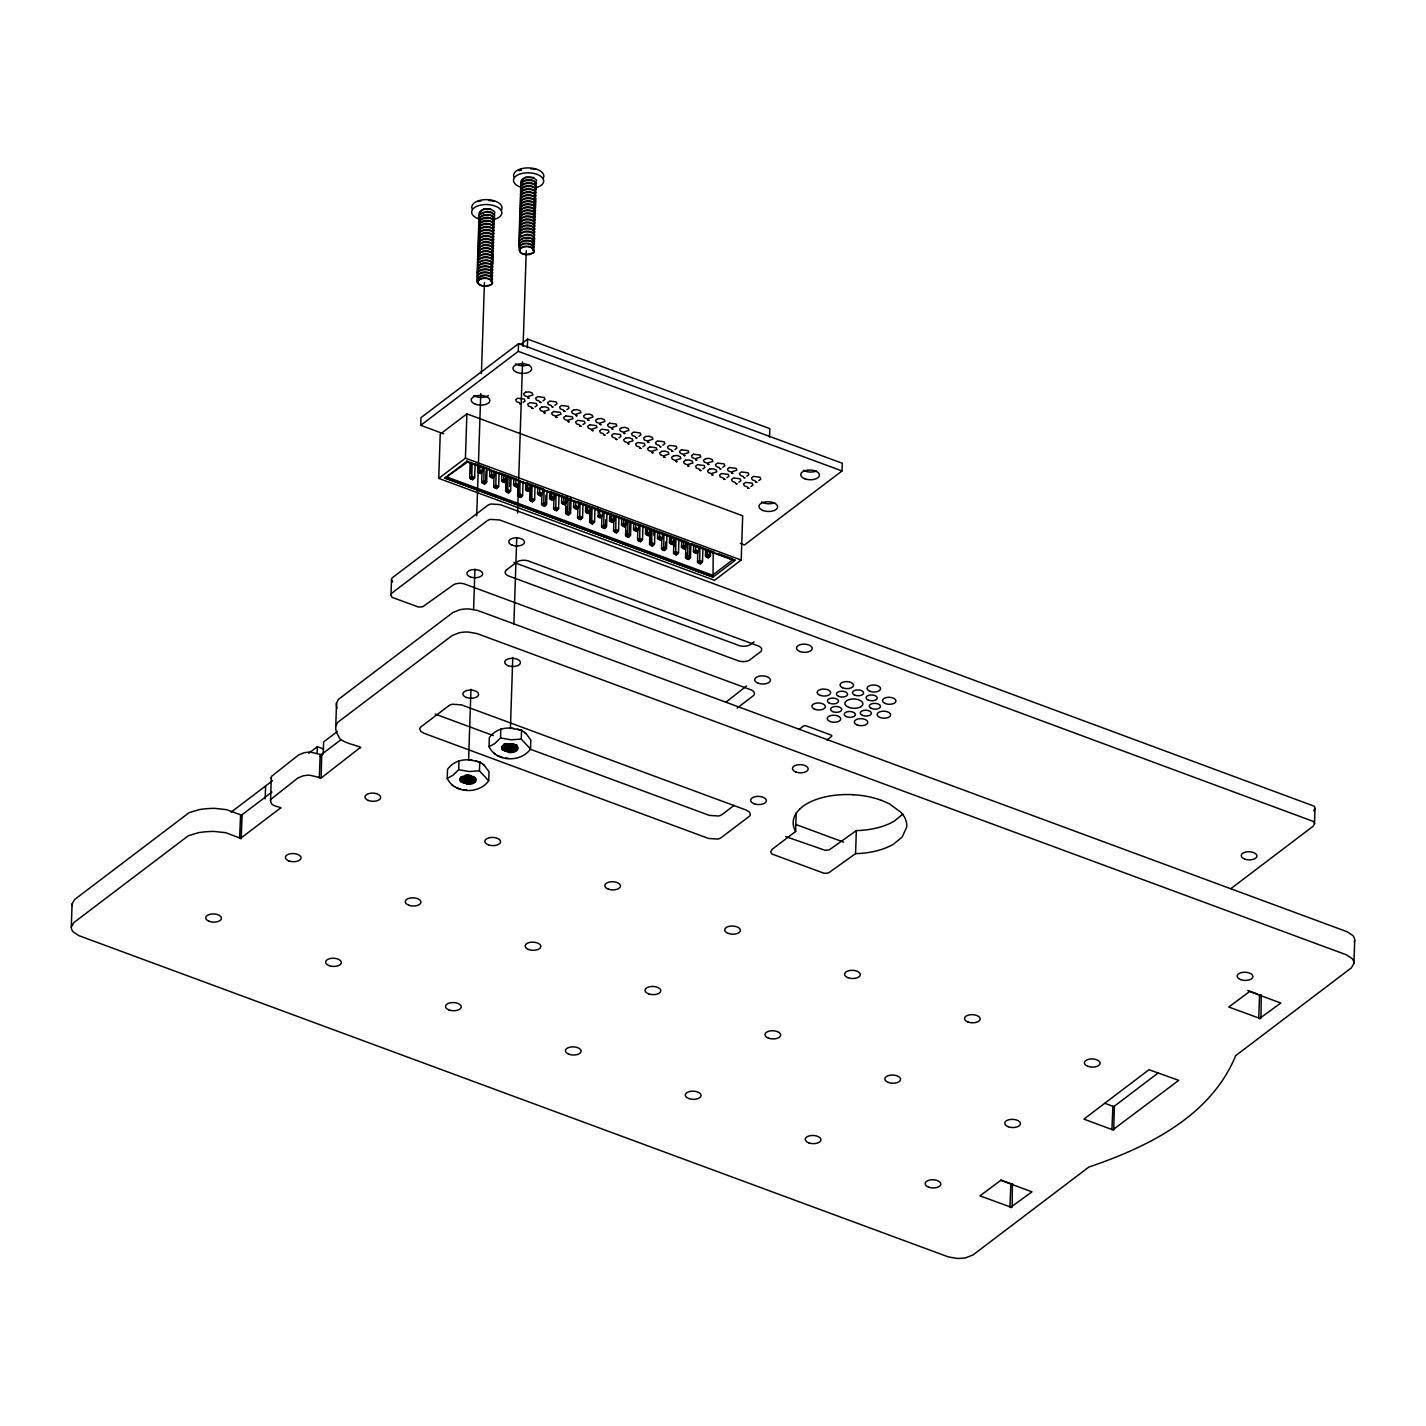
<?xml version="1.0" encoding="UTF-8"?>
<svg xmlns="http://www.w3.org/2000/svg" width="1426" height="1426" viewBox="0 0 1426 1426"><rect width="100%" height="100%" fill="white"/><g stroke="black" fill="none" stroke-linecap="round" stroke-linejoin="round"><path stroke-width="1.5" d="M271.903 792.072L242.099 814.709L241.208 838.755L239.621 838.185L240.584 814.834L226.502 809.647L214.577 808.346A57.04 29.643 1.9 0 0 199.337 809.576L189.105 812.66L74.633 899.503L72.066 903.959L71.3 927.025A21.194 11.016 1.9 0 0 73.172 931.873L78.911 935.652L948.201 1256.859L956.899 1258.392A21.194 11.016 1.9 0 0 966.133 1257.661L973.138 1254.844L1088.858 1167.056C1147.538 1147.128 1210.71 1116.487 1235.665 1055.668L1351.367 967.862L1353.934 963.406L1354.7 940.358A21.194 11.016 1.9 0 0 1352.828 935.509L1347.089 931.731L477.799 610.524L469.101 608.973A21.194 11.016 1.9 0 0 459.867 609.722L452.862 612.538L338.39 699.382L336.483 703.071L335.716 728.597A57.04 29.643 1.9 0 0 338.782 736.6C339.744 743.516 366.482 746.85 359.566 748.08L320.672 778.382L319.264 777.865L320.208 754.425L310.85 752.215A15.882 8.253 1.9 0 0 303.934 752.785L298.676 754.889L271.617 776.297A12.139 6.31 1.9 0 0 271.457 778.739M336.483 703.071L336.483 705.531A57.04 29.643 1.9 0 0 337.035 708.223M265.183 798.863L265.61 785.958M270.548 800.592L271.296 777.526M317.142 752.768L317.338 746.707L323.613 749.024M321.117 777.42L321.723 754.301L341.028 739.666M737.153 708.098L753.748 695.371A8.966 4.652 1.9 0 0 751.716 690.113L463.878 583.751A8.966 4.652 1.9 0 0 453.86 584.553L422.934 606.62A10.499 5.454 1.9 0 1 418.335 606.995L392.007 597.334L390.991 594.945L391.508 579.562A8.716 4.528 1.9 0 1 392.952 577.263L487.514 505.517A8.716 4.528 1.9 0 1 491.097 504.002L500.276 504.626L1314.077 806.153A10.588 5.508 1.9 0 1 1315.004 808.578L1314.487 823.943L1313.203 826.171L1230.905 888.612M443.7 433.825L420.741 425.34L420.991 417.64L518.529 343.648L842.267 463.254L842.017 470.954L744.479 544.964L740.254 543.395M438.745 478.387L440.224 434.128L466.89 413.879L742.679 515.784L741.199 560.044L714.533 580.293L438.745 478.387L465.429 458.156L466.89 413.879M469.421 759.987L479.742 761.823L484.412 765.53L488.993 771.716L488.69 780.753C479.243 794.353 454.502 793.908 447.229 778.4L447.514 769.363C453.165 761.288 463.129 758.489 472.523 760.308M466.926 460.741L467.532 462.042L732.518 559.955L735.032 559.794M447.229 778.4L452.933 775.281L458.709 769.683L459.012 760.646M470.188 462.487L469.671 477.888L472.434 479.706L474.662 477.496L475.108 464.288M470.812 473.414L471.186 462.416M472.095 463.183L471.828 478.138L470.633 479.047L471.863 476.908L473.628 478.797L471.863 476.908M482.772 467.051L482.63 471.453L480.402 473.664L477.639 471.846L477.853 465.25M468.584 760.414L470.954 689.275M473.61 609.241L474.929 569.224M476.712 515.856L480.758 393.594M481.418 373.576L484.448 282.437M478.637 471.774L478.601 473.004L479.831 470.865L481.596 472.755L479.796 472.095L479.778 465.945M480.437 472.434L480.633 472.969M482.095 469.118L481.667 482.327L484.412 484.145L486.658 481.917L487.086 468.726M482.665 482.238L482.63 483.467L483.86 481.346L485.66 482.006M484.091 467.603L483.824 482.576L485.624 483.236L486.016 471.008M484.466 482.915L484.412 484.145L486.658 481.917L483.664 480.812L481.667 482.327L484.662 483.432M488.69 780.753L479.457 770.86L479.742 761.823M489.849 469.689L489.635 476.284L492.38 478.102L494.608 475.874L494.769 471.471M491.756 470.366L491.774 476.534L490.58 477.425L491.827 475.304L493.574 477.193L491.827 475.304M494.162 471.346L493.663 486.747L496.408 488.565L498.637 486.355L499.082 473.147M496.088 472.042L495.802 486.997L494.608 487.906L494.662 486.676L497.603 487.656L495.856 485.767L495.802 486.997M511.239 728.258L521.56 730.094L526.23 733.802L530.811 740.005L530.508 749.024C521.06 762.625 496.319 762.179 489.047 746.671L489.332 737.634C494.982 729.559 504.947 726.761 514.34 728.579M501.845 474.109L501.613 480.705L504.376 482.523L506.604 480.312L506.747 475.91M502.612 480.633L502.576 481.863L503.806 479.724L505.606 480.384M503.752 474.805L503.77 480.954L505.57 481.614L505.749 475.999M504.412 481.293L504.376 482.523L506.604 480.312L503.61 479.207L501.613 480.705L504.608 481.828M506.159 475.785L505.642 491.186L508.405 493.004L510.633 490.776L511.078 477.585M506.943 482.309L506.604 492.326L507.834 490.205L509.599 492.095L506.64 491.097M508.066 476.48L507.799 491.435M489.047 746.671L494.751 743.57L500.526 737.955L500.829 728.918M509.777 486.462L510.08 477.657M518.743 480.348L518.601 484.733L516.372 486.961L513.61 485.143L513.823 478.548M420.741 425.34L518.28 351.331L518.529 343.648M514.608 485.072L514.572 486.302L515.802 484.163L517.567 486.052L515.766 485.393L515.749 479.225M517.995 484.608L517.638 495.624L520.383 497.424L522.629 495.214L523.057 482.006M510.401 728.686L512.772 657.546M513.877 624.196L516.747 537.495M517.567 513.039L522.576 361.865M523.092 346.304L526.265 250.709M520.062 480.901L519.795 495.856L518.601 496.765L518.636 495.535L521.595 496.515L519.83 494.626L519.795 495.856M527.335 347.801L527.62 339.121L769.826 428.62L769.541 437.283M525.82 482.968L525.606 489.581L528.351 491.382L530.579 489.171L530.739 484.769M526.818 482.897L526.55 490.722L527.798 488.583L529.545 490.473L527.745 489.813L527.727 483.664M528.386 490.152L528.351 491.382L530.579 489.171L527.584 488.066L525.606 489.581L528.6 490.687M530.508 749.024L521.256 739.131L521.56 730.094M535.053 486.444L534.607 499.635L532.379 501.863L529.634 500.045L530.133 484.644M530.632 499.973L530.579 501.203L531.827 499.064L533.574 500.954L531.773 500.294L532.058 485.339M530.704 497.763L530.989 488.958M537.816 487.407L537.584 494.002L540.347 495.82L542.575 493.61L542.718 489.207M539.723 488.102L539.741 494.252L538.547 495.161L538.582 493.931L541.541 494.911L539.777 493.022L539.741 494.252M547.049 490.865L546.604 504.073L544.375 506.283L541.613 504.483L541.987 493.467M542.611 504.394L542.575 505.624L543.805 503.485L545.605 504.162L544.375 506.283L546.604 504.073L543.609 502.968L541.613 504.483M544.037 489.76L543.769 504.715L545.57 505.392L545.908 495.357M549.794 491.827L549.58 498.44L552.343 500.241L554.571 498.03L554.714 493.628M550.65 496.159L550.793 491.756M551.719 492.523L551.737 498.672L550.543 499.581L550.579 498.351L553.538 499.35L551.773 497.442L551.737 498.672M559.028 495.303L558.6 508.512L556.354 510.722L553.609 508.904L554.126 493.503M555.801 507.923L554.571 510.062L555.801 507.923L557.566 509.813L555.766 509.153L556.033 494.198M561.791 496.266L561.577 502.861L564.322 504.679L566.55 502.469L566.782 495.856M563.698 496.961L563.716 503.111L562.521 504.02L562.575 502.79L565.516 503.77L565.712 498.137M563.716 503.111L563.769 501.881L565.552 502.54L564.322 504.679L566.55 502.469L563.555 501.346L561.577 502.861L564.571 503.966M566.104 497.941L565.605 513.342L568.35 515.143L570.578 512.932L571.095 497.531M566.817 506.658L566.55 514.483L567.798 512.344L569.544 514.251L567.744 513.574L568.029 498.619M569.669 510.811L570.026 499.813M578.689 502.487L578.546 506.89L576.318 509.118L573.555 507.3L573.787 500.686M574.553 507.21L574.518 508.44L575.747 506.301L577.512 508.209L575.712 507.531L575.694 501.382M583.02 504.162L582.574 517.371L580.346 519.581L577.583 517.763L577.958 506.765M578.582 517.691L578.546 518.921L579.776 516.782L581.541 518.672L579.74 518.012L580.025 503.057M580.382 518.351L580.346 519.581L582.574 517.371L579.58 516.265L577.583 517.763M590.685 506.925L590.542 511.328L588.314 513.538L585.551 511.72L585.765 505.125M586.763 505.036L586.514 512.879L587.744 510.74L589.508 512.629L587.708 511.97L587.69 505.82M590.097 506.8L589.58 522.201L592.343 524.019L594.571 521.791L594.999 508.583M590.934 511.114L590.542 523.342L591.772 521.203L593.537 523.11L591.737 522.433L592.004 507.478M602.681 511.346L602.521 515.749L600.293 517.977L598.492 517.299L597.833 507.353M598.546 516.069L598.492 517.299L599.74 515.16L601.487 517.068L599.686 516.39L599.669 510.241M600.328 516.747L600.542 517.264M601.932 515.624L601.576 526.622L604.321 528.44L606.549 526.23L606.995 513.021M602.574 526.55L602.521 527.78L603.768 525.641L605.551 526.301M604 511.916L603.715 526.871L605.515 527.531L605.783 519.706M604.357 527.21L604.321 528.44L606.549 526.23L603.555 525.125L601.576 526.622L604.571 527.727M609.758 513.984L609.526 520.579L612.289 522.397L614.517 520.187L614.659 515.784M610.524 520.508L610.488 521.738L611.718 519.599L613.483 521.488L611.683 520.829L611.665 514.679M610.595 518.298L610.756 513.913M614.071 515.659L613.554 531.06L616.317 532.878L618.545 530.65L618.991 517.46M615.996 516.337L615.711 531.31L614.517 532.201L614.553 530.971L617.511 531.969L615.747 530.08L615.711 531.31M621.736 518.422L621.522 525.018L624.285 526.836L626.513 524.608L626.656 520.205M622.52 524.928L622.485 526.158L623.715 524.037L625.515 524.697M623.661 519.1L623.679 525.267L625.479 525.927L625.658 520.294M624.321 525.606L624.285 526.836L626.513 524.608L623.519 523.502L621.522 525.018L624.517 526.123M626.067 520.08L625.551 535.481L628.313 537.299L630.542 535.089L630.969 521.88M626.691 531.007L626.513 536.639L627.743 534.5L629.508 536.39L626.549 535.41M627.975 520.775L627.707 535.73M629.615 532.967L629.971 521.969M638.652 524.643L638.491 529.046L636.263 531.256L633.518 529.438L633.732 522.843M634.517 529.367L634.463 530.597L635.711 528.458L637.458 530.347L635.657 529.688L635.639 523.538M642.966 526.319L642.52 539.509L640.292 541.737L637.547 539.919L637.903 528.921M639.971 525.214L639.686 540.169L638.491 541.06L638.545 539.83L641.486 540.828L639.739 538.939L639.686 540.169M645.728 527.281L645.497 533.877L648.26 535.695L650.488 533.467L650.63 529.082M646.727 527.192L646.459 535.035L647.689 532.896L649.454 534.786L646.495 533.805M647.636 527.959L647.654 534.126M648.295 534.465L648.26 535.695L650.488 533.467L647.493 532.361L645.497 533.877L648.491 534.982M654.962 530.739L654.516 543.948L652.288 546.158L649.525 544.358L650.042 528.939M650.898 533.271L650.488 545.498L651.718 543.359L653.482 545.249L651.682 544.589L651.967 529.634M653.821 535.231L653.964 530.828M657.707 531.702L657.493 538.315L660.256 540.115L662.484 537.905L662.627 533.502M659.632 532.397L659.65 538.547L658.455 539.456L658.491 538.226L661.45 539.206L659.685 537.317L659.65 538.547M666.94 535.178L666.512 548.368L664.284 550.596L661.521 548.778L661.878 537.78M662.52 548.707L662.484 549.937L663.714 547.798L665.514 548.457M663.946 534.073L663.678 549.028L665.479 549.687L665.728 541.862M664.32 549.366L664.516 549.883M674.623 537.941L674.462 542.343L672.234 544.554L669.489 542.736L669.703 536.14M670.701 536.051L670.434 543.894L671.682 541.755L673.428 543.645L671.628 542.985L671.61 536.818M674.017 537.798L673.518 553.217L676.263 555.017L678.491 552.807L678.936 539.598M674.73 546.532L674.872 542.13M675.942 538.493L675.657 553.448L674.462 554.357L675.71 552.219L677.457 554.126L675.71 552.219M681.699 540.561L681.468 547.174L684.23 548.974L686.459 546.764L686.601 542.361M683.607 541.256L683.624 547.406L682.43 548.315L682.466 547.085L685.425 548.083L685.603 542.45M683.624 547.406L683.66 546.176L685.46 546.853L684.23 548.974L686.459 546.764L683.464 545.659L681.468 547.174L684.462 548.279M686.013 542.236L685.496 557.637L688.259 559.455L690.487 557.245L690.933 544.037M686.637 553.163L686.459 558.796L687.688 556.657L689.489 557.316M687.938 542.932L687.653 557.887L689.453 558.546L689.934 544.108M688.295 558.226L688.259 559.455L690.487 557.245L687.492 556.122L685.496 557.637L688.491 558.742M698.597 546.8L698.455 551.202L696.227 553.413L693.464 551.595L693.678 544.999M694.462 551.523L694.426 552.753L695.656 550.614L697.421 552.504L695.621 551.844L695.603 545.695M702.911 548.457L702.483 561.666L700.255 563.876L697.492 562.076L697.849 551.06M698.49 561.987L698.455 563.217L699.685 561.078L701.449 562.985L699.649 562.307L699.916 547.352M705.674 549.42L705.46 556.033L708.205 557.851L710.433 555.623L710.594 551.22M706.601 551.541L706.405 557.174L707.653 555.035L709.453 555.712M707.581 550.115L707.599 556.265L709.399 556.942L709.595 551.309M708.241 556.621L708.205 557.851L705.46 556.033L707.439 554.518L710.433 555.623M713.214 552.183L713.036 577.084L735.014 560.418L466.908 461.347L444.93 478.031L713.036 577.084L444.93 478.031L467.532 462.042M881.375 800.271L889.378 803.801L900.982 812.357A57.129 29.679 1.9 0 1 906.669 827.187L902.141 837.062L893.781 843.978A56.826 29.518 1.9 0 1 855.564 853.657L828.613 872.872A10.588 5.508 1.9 0 1 823.996 873.247L771.805 853.96A10.588 5.508 1.9 0 1 770.878 851.536L772.161 849.308L795.583 831.536L796.207 812.677M855.564 853.675L856.331 830.609A56.826 29.518 1.9 0 0 894.565 820.948L902.908 813.996M1012.407 1183.562L1012.121 1207.127L1010.963 1207.644L1009.929 1207.02L1010.874 1183.669L1000.838 1179.962M1158.5 1072.708L1114.419 1106.148L1113.688 1130.141L1111.941 1129.606L1112.886 1106.273L1104.829 1103.296M1261.226 994.76L1260.958 1018.235L1259.8 1018.859L1258.748 1018.217L1259.55 995.063L1261.261 995.705M71.3 927.025L73.867 922.569L188.339 835.725L198.571 832.641A57.04 29.643 1.9 0 1 213.829 831.411L225.736 832.695L239.711 837.989M1315.004 808.578L1313.72 810.806M1354.361 941.962L1354.7 940.358M335.716 726.119L337.623 722.447L452.095 635.604L459.101 632.788A21.194 11.016 1.9 0 1 468.334 632.039L477.033 633.59L1346.322 954.778L1352.062 958.557A21.194 11.016 1.9 0 1 1353.934 963.406M479.974 212.224L483.753 208.856L490.562 208.749M478.869 245.575C480.865 240.762 489.1 240.37 492.362 244.024L492.487 244.826M478.78 248.605C480.758 243.793 488.993 243.4 492.273 247.054M478.673 251.636C480.669 246.823 488.904 246.431 492.166 250.085L491.952 251.653M478.566 254.666C480.562 249.853 488.797 249.461 492.059 253.115L491.863 254.684M478.476 257.696C480.455 252.883 488.69 252.509 491.97 256.145L491.756 257.714M478.37 260.726C480.366 255.914 488.601 255.539 491.863 259.193L491.988 259.978M477.96 272.847C479.956 268.052 488.191 267.66 491.471 271.314L491.257 272.883M521.791 180.496L525.57 177.127L533.716 177.519M521.702 183.526C523.681 178.713 531.916 178.321 535.196 181.975L534.982 183.544M521.595 186.556C523.592 181.744 531.827 181.352 535.089 185.006L535.213 185.808M521.292 195.647C523.289 190.834 531.524 190.46 534.786 194.114L533.805 196.36M521.185 198.677C523.182 193.865 531.417 193.49 534.697 197.144L534.483 198.713M520.49 219.907C522.486 215.094 530.722 214.702 533.984 218.356L534.108 219.158M520.383 222.937C522.379 218.125 530.615 217.732 533.877 221.387M520.294 225.968C522.273 221.155 530.508 220.78 533.787 224.435M520.187 228.998C522.183 224.185 530.419 223.811 533.68 227.465L533.467 229.033M520.08 232.028C522.076 227.215 530.312 226.841 533.574 230.495L533.377 232.064M519.991 235.058C521.987 230.263 530.205 229.871 533.484 233.525L533.609 234.327M472.666 478.993L469.671 477.888L471.667 476.391L474.662 477.496L472.434 479.706L473.664 477.567M492.63 477.389L489.635 476.284L491.613 474.769L494.608 475.874L492.38 478.102L493.61 475.963M496.658 487.87L493.663 486.747L495.642 485.25L498.637 486.355L496.408 488.565L497.638 486.426M508.636 492.291L505.642 491.186L507.638 489.671L510.633 490.776L508.405 493.004L509.635 490.865M520.633 496.729L517.638 495.624L519.634 494.109L522.629 495.214L520.383 497.424L521.631 495.285M540.579 495.107L537.584 494.002L539.581 492.487L542.575 493.61L540.347 495.82L541.577 493.681M552.575 499.546L549.58 498.44L551.577 496.925L554.571 498.03L552.343 500.241L553.573 498.12M568.6 514.447L565.605 513.342L567.584 511.827L570.578 512.932L568.35 515.143L569.58 513.021M592.574 523.306L589.58 522.201L591.576 520.686L594.571 521.791L592.343 524.019L593.572 521.88M612.52 521.702L609.526 520.579L611.522 519.082L614.517 520.187L612.289 522.397L613.519 520.258M616.549 532.165L613.554 531.06L615.551 529.545L618.545 530.65L616.317 532.878L617.547 530.739M628.545 536.604L625.551 535.481L627.547 533.984L630.542 535.089L628.313 537.299L629.543 535.16M640.292 541.737L642.52 539.509L639.525 538.404L637.547 539.919M660.488 539.42L657.493 538.315L659.489 536.8L662.484 537.905L660.256 540.115L661.486 537.994M672.234 544.554L674.462 542.343L671.468 541.22L669.489 542.736M676.512 554.322L673.518 553.217L675.496 551.702L678.491 552.807L676.263 555.017L677.493 552.896M494.501 214.025L494.751 212.082C491.293 206.877 476.32 208.41 479.403 216.075M493.093 256.466L493.343 254.523C489.884 249.318 474.911 250.851 477.995 258.534M492.986 259.496L493.253 257.553C489.795 252.366 474.805 253.881 477.888 261.564M492.594 282.794C491.328 287.054 479.083 288.391 477.657 281.956C479.617 276.359 493.61 277.553 491.988 283.934M535.713 200.478L535.962 198.553C532.522 193.348 517.531 194.881 520.615 202.545M535.606 203.508L535.873 201.583C532.415 196.378 517.424 197.911 520.508 205.576M535.516 206.538L535.766 204.613C532.308 199.408 517.335 200.941 520.419 208.606M534.287 250.281C533.288 256.306 520.668 256.199 519.474 250.227C521.328 244.648 535.445 245.807 533.805 252.206M493.057 218.303L492.701 215.986L488.761 214.488L483.557 214.916L480.116 217.251M492.968 221.333L493.164 219.764C490.009 215.932 479.902 216.485 479.796 222.367M492.861 224.363L493.075 222.812C489.902 218.962 479.796 219.515 479.689 225.397M492.754 227.411L492.968 225.843C489.813 221.993 479.706 222.563 479.599 228.427M492.665 230.442L492.879 228.873C489.706 225.023 479.599 225.593 479.493 231.458M492.558 233.472L492.772 231.903C489.617 228.053 479.493 228.623 479.386 234.488M491.56 263.792L491.186 261.457L487.246 259.96L482.041 260.405L478.619 262.74M491.453 266.822L491.667 265.254C488.494 261.404 478.387 261.974 478.28 267.838M491.346 269.853L491.56 268.284C488.405 264.434 478.298 265.004 478.191 270.869M491.15 275.913L491.364 274.345C488.209 270.494 478.084 271.065 477.977 276.929M534.376 201.743L534.59 200.175C531.435 196.325 521.31 196.895 521.203 202.759M534.269 204.774L534.483 203.205C531.328 199.355 521.221 199.925 521.114 205.79M534.18 207.804L534.394 206.235C531.221 202.385 521.114 202.955 521.007 208.82M534.073 210.834L534.287 209.266C531.132 205.415 521.007 205.986 520.9 211.85M533.966 213.864L534.18 212.296C531.025 208.446 520.918 209.016 520.811 214.898M533.877 216.895L534.09 215.326C530.918 211.476 520.811 212.046 520.704 217.928M532.967 244.185L533.181 242.616C530.026 238.766 519.902 239.336 519.795 245.201M532.861 247.215L533.074 245.646C529.919 241.796 519.813 242.367 519.706 248.249M532.771 250.245L532.985 248.677C529.812 244.88 520.027 245.379 519.581 251.065M492.469 282.954L492.469 282.009M725.994 702.162L746.44 686.049M320.208 754.425L321.242 755.334L321.723 754.301M1111.977 1129.517L1083.867 1119.125L1149 1069.714L1178.732 1080.355L1113.653 1129.214M480.223 214.221L487.122 211.369L491.792 212.278L493.503 214.506M520.223 237.072L527.121 234.203L531.809 235.13L533.502 237.358M520.134 240.103L523.556 237.768L528.761 237.322L532.7 238.819L533.413 240.388L532.29 241.832M519.011 170.567L520.971 169.284M490.972 284.844L486.088 285.895M532.789 253.115L533.663 252.349M240.584 814.834L241.618 815.761L242.26 814.781M1012.799 1184.257L1010.891 1184.329M1112.886 1106.273L1113.938 1107.182L1114.419 1106.148M1010.018 1206.824L979.965 1195.844L1000.82 1180.318L1031.996 1191.833L1011.64 1206.61M1258.837 1018.021L1228.802 1007.041L1249.657 991.516L1280.815 1003.048L1260.459 1017.825M493.36 220.923L494.555 218.142C491.079 212.028 473.414 215.789 480.384 223.222M535.392 183.134L536.568 180.353C533.11 175.148 518.137 176.681 521.221 184.364M493.271 223.953L494.448 221.173C490.99 215.059 473.325 218.82 480.277 226.253M535.285 186.164L536.479 183.384C533.021 178.179 518.03 179.712 521.114 187.394M493.164 226.984L494.359 224.221C490.883 218.089 473.218 221.85 480.188 229.283M535.178 189.195L536.372 186.414C532.914 181.209 517.941 182.742 521.007 190.424M493.057 230.014L494.252 227.251C490.794 222.046 475.821 223.561 478.886 231.244M535.089 192.225L536.265 189.444C532.825 184.257 517.834 185.772 520.918 193.455M492.968 233.062L494.162 230.281C490.704 225.076 475.714 226.609 478.797 234.274M534.982 195.255L536.176 192.492C532.718 187.287 517.727 188.802 520.811 196.485M492.861 236.092L494.056 233.311C490.597 228.107 475.607 229.639 478.69 237.304M534.875 198.285L536.069 195.522C532.611 190.318 517.638 191.833 520.704 199.515M492.772 239.122L493.949 236.342C490.491 231.137 475.518 232.67 478.601 240.334M492.665 242.153L493.859 239.372C490.401 234.167 475.411 235.7 478.494 243.365M492.558 245.183L493.752 242.402C490.294 237.197 475.304 238.73 478.387 246.395M492.469 248.213L493.646 245.432C490.188 240.228 475.215 241.76 478.298 249.425M534.483 210.424L535.677 207.643C532.219 202.439 517.228 203.971 520.312 211.636M492.362 251.243L493.556 248.463C490.098 243.258 475.108 244.791 478.191 252.473M534.376 213.454L535.57 210.674C532.112 205.469 517.121 207.002 520.205 214.666M492.255 254.274L493.449 251.493C489.991 246.288 475.001 247.821 478.084 255.504M534.287 216.485L535.463 213.704C532.005 208.499 517.032 210.032 520.116 217.697M534.18 219.515L535.374 216.734C531.916 211.529 516.925 213.062 520.009 220.745M534.073 222.545L535.267 219.764C531.809 214.56 516.818 216.092 519.902 223.775M533.984 225.575L535.16 222.795C531.702 217.608 516.729 219.123 519.813 226.805M491.863 266.412L493.04 263.632C489.581 257.5 471.917 261.261 478.869 268.694M533.877 228.606L535.071 225.843C531.613 220.638 516.622 222.153 519.706 229.836M491.756 269.443L492.95 266.662C489.475 260.53 471.81 264.291 478.78 271.724M533.77 231.636L534.964 228.873C531.506 223.668 516.533 225.183 519.599 232.866M491.667 272.473L492.843 269.692C489.171 265.004 476.997 265.486 476.801 272.491M533.68 234.684L534.857 231.903C531.417 226.698 516.426 228.231 519.51 235.896M491.56 275.503L492.754 272.722C489.278 266.609 471.614 270.352 478.566 277.785M533.574 237.714L534.768 234.934C531.31 229.729 516.319 231.262 519.403 238.926M491.453 278.533L492.647 275.753C489.189 270.548 474.198 272.081 477.282 279.746M491.364 281.564L492.54 278.783C487.353 270.191 467.585 280.94 481.881 285.414M533.377 243.775L534.572 240.994C531.114 235.789 516.123 237.322 519.207 244.987M533.271 246.805L534.465 244.024C530.989 237.91 513.324 241.654 520.294 249.104M533.181 249.835L534.358 247.054C517.852 234.773 511.453 260.566 533.074 252.865L532.468 253.293M799.54 809.184L802.535 806.635A56.648 29.429 1.9 0 1 824.888 796.974A57.183 29.714 1.9 0 1 853.176 794.692M241.333 837.775L279.888 808.471C285.129 807.419 271.261 806.581 271.279 802.945A12.139 6.31 1.9 0 1 270.851 799.344L297.909 777.954L303.168 775.833A15.882 8.253 1.9 0 1 310.084 775.281L319.442 777.491M520.615 344.432L527.62 339.121M523.057 402.453L525.053 400.92L524.34 399.048L517.745 398.211L515.731 399.743L516.444 401.615L519.492 402.738M535.035 406.873L537.049 405.341L536.336 403.469L529.741 402.649L527.727 404.164L528.44 406.036L531.47 407.159M542.967 400.866L544.982 399.333L544.251 397.462L537.655 396.642L535.641 398.157L536.372 400.029L539.402 401.152M554.946 405.287L556.96 403.772L556.247 401.9L549.652 401.062L547.637 402.595L548.35 404.467L551.381 405.59M477.639 471.846L479.635 470.348L482.63 471.453M566.942 409.725L568.956 408.192L568.243 406.321L561.648 405.501L559.634 407.016L560.347 408.888L563.377 410.011M583.002 424.591L585.016 423.076L584.286 421.205L577.69 420.367L575.676 421.9L576.407 423.772L579.437 424.877M513.61 485.143L515.606 483.628L518.601 484.733L516.372 486.961L517.602 484.822M606.977 433.451L608.991 431.935L608.278 430.064L601.683 429.226L599.669 430.759L600.382 432.631L603.412 433.754M529.634 500.045L531.613 498.53L534.607 499.635L532.379 501.863L533.609 499.724M618.973 437.889L620.987 436.356L620.257 434.484L613.661 433.664L611.647 435.18L612.378 437.051L615.408 438.174M638.884 436.303L640.898 434.787L640.185 432.916L633.59 432.078L631.575 433.611L632.288 435.483L635.319 436.588M553.609 508.904L555.605 507.389L558.6 508.512L556.354 510.722L557.602 508.583M642.948 446.748L644.962 445.215L644.249 443.343L637.654 442.523L635.639 444.039L636.352 445.91L639.383 447.033M573.555 507.3L575.551 505.784L578.546 506.89L576.318 509.118L577.548 506.979M662.858 445.162L664.872 443.646L664.159 441.775L657.564 440.937L655.55 442.47L656.263 444.342L659.293 445.447M585.551 511.72L587.548 510.223L590.542 511.328L588.314 513.538L589.544 511.399M674.855 449.6L676.869 448.067L676.156 446.195L669.56 445.375L667.546 446.891L668.259 448.762L671.289 449.885M597.547 516.159L599.526 514.643L602.521 515.749M231.137 812.125L272.509 780.717M308.711 753.249L317.338 746.707M337.409 731.485L323.613 741.948L323.203 754.051L320.066 756.44M702.911 468.904L704.907 467.371L704.194 465.5L697.599 464.662L695.585 466.195L696.316 468.067L699.346 469.19M633.518 529.438L635.497 527.941L638.491 529.046L636.263 531.256L637.511 529.117M722.822 467.318L724.836 465.785L724.105 463.913L717.51 463.094L715.495 464.609L716.226 466.48L719.257 467.603M726.886 477.763L728.9 476.231L728.169 474.359L721.574 473.521L719.56 475.054L720.29 476.926L723.321 478.049M649.525 544.358L651.522 542.843L654.516 543.948L652.288 546.158L653.518 544.019M738.882 482.184L740.878 480.669L740.165 478.797L733.57 477.96L731.556 479.493L732.287 481.364L735.317 482.487M746.796 476.177L748.81 474.644L748.097 472.772L741.502 471.953L739.488 473.468L740.201 475.339L743.231 476.462M661.521 548.778L663.518 547.263L666.512 548.368M672.27 543.324L673.482 542.415M750.86 486.623L752.875 485.09L752.162 483.218L745.566 482.398L743.552 483.913L744.265 485.785L747.295 486.908M758.792 480.615L760.807 479.083L760.076 477.211L753.481 476.373L751.466 477.906L752.197 479.778L755.227 480.901M693.464 551.595L695.46 550.08L698.455 551.202L696.227 553.413L697.457 551.274M697.492 562.076L699.489 560.561L702.483 561.666L700.255 563.876L701.485 561.755M732.518 559.955L712.465 575.177L447.479 477.264M754.069 641.825L749.737 644.98A8.966 4.652 1.9 0 1 739.72 645.782L513.877 562.432M798.81 729.595L803.284 726.19A2.246 1.159 1.9 0 1 806.403 725.941L830.752 734.943A2.246 1.159 1.9 0 1 831.376 736.582L826.902 739.969M734.14 805.351L722.091 814.496A8.77 4.563 1.9 0 1 718.526 816.011L709.382 815.405L530.704 749.381M856.331 830.609L829.379 849.807A10.588 5.508 1.9 0 1 824.745 850.181L785.655 836.581M477.835 201.636L481.275 200.816M492.077 218.57L494.394 217.055L494.662 215.112C491.204 209.907 476.213 211.44 479.296 219.123M532.076 241.422L534.411 239.889L534.661 237.964C531.203 232.759 516.23 234.292 519.296 241.957M490.562 264.042L492.897 262.527L493.146 260.601C489.671 254.47 472.006 258.231 478.976 265.664M530.615 168.767L535.802 169.159M488.797 200.496L494.198 200.923L492.63 200.977M521.256 739.131L510.865 739.791L500.526 737.955M479.457 770.86L469.047 771.519L458.709 769.683M519.367 170.478L521.488 170.282M505.499 758.097L508.601 758.4M463.682 789.826L466.783 790.129M517.317 729.167L520.062 730.023M502.54 757.491L497.317 755.566M475.5 760.896L480.705 762.821M460.723 789.22L455.518 787.295M518.28 351.331L842.017 470.954M465.429 458.156L741.199 560.044M475.25 463.806L489.795 469.19M500.187 473.022L516.818 479.172M527.21 483.004L543.823 489.154M550.062 491.453L570.846 499.136M577.084 501.435L687.243 542.13M691.396 543.68L714.248 552.112M718.419 553.662L732.964 559.028M1247.661 990.428L1257.696 994.136M795.601 824.388L843.639 842.142M435.126 714.07L493.307 735.566M524.59 732.376L526.23 733.802M493.61 752.875L495.25 754.301M482.772 764.104L484.412 765.53M451.792 784.603L453.432 786.029M392.524 581.951L391.508 579.562M477.763 282.794C477.835 277.143 488.173 276.591 491.168 280.405L491.293 281.207M535.106 188.838L534.982 188.036C531.827 184.204 521.72 184.756 521.613 190.638M535.017 191.868L534.893 191.084C531.72 187.234 521.613 187.804 521.506 193.669M492.79 235.736L492.665 234.934C489.51 231.083 479.403 231.654 479.296 237.518M492.701 238.766L492.576 237.964C489.403 234.114 479.296 234.684 479.189 240.548M492.594 241.796L492.469 240.994C489.314 237.144 479.189 237.714 479.083 243.579M491.382 278.177L491.257 277.375C488.102 273.525 477.995 274.095 477.888 279.977M479.778 218.285L479.902 219.337M478.263 263.757L478.387 264.808M795.744 831.59A56.826 29.518 1.9 0 1 799.665 809.202M852.962 794.71A56.648 29.429 1.9 0 1 881.161 800.289M72.227 905.599A21.194 11.016 1.9 0 1 72.066 903.959M390.991 594.945A8.716 4.528 1.9 0 1 392.453 592.646L486.997 520.9A8.716 4.528 1.9 0 1 490.58 519.385L499.76 519.991L1313.56 821.519A10.588 5.508 1.9 0 1 1314.487 823.943M517.371 746.44A8.021 4.171 1.9 0 1 510.561 748.953A8.021 4.171 1.9 0 1 502.986 746.761M516.675 744.443A6.791 3.529 1.9 0 1 511.239 747.545A6.791 3.529 1.9 0 1 503.824 745.477M516.64 746.44A8.021 4.171 1.9 0 1 516.426 750.878A8.021 4.171 1.9 0 1 508.654 752.518M502.861 750.361A8.021 4.171 1.9 0 1 503.075 745.941A8.021 4.171 1.9 0 1 510.847 744.301M510.882 743.606A8.021 4.171 1.9 0 1 517.62 748.775A8.021 4.171 1.9 0 1 507.513 751.645A8.021 4.171 1.9 0 1 502.273 746.048M504.251 744.55A8.021 4.171 1.9 0 1 507.317 743.677M513.556 744.122A6.791 3.529 1.9 0 1 514.715 749.523A6.791 3.529 1.9 0 1 504.341 748.935A6.791 3.529 1.9 0 1 506.783 743.748M515.588 744.693A6.791 3.529 1.9 0 1 503.877 744.033M515.499 745.032A8.021 4.171 1.9 0 1 505.535 745.245M515.446 746.493A8.021 4.171 1.9 0 1 505.481 746.707M513.004 744.39A6.791 3.529 1.9 0 1 506.248 743.998M516.622 745.905A6.791 3.529 1.9 0 1 509.421 749.024A6.791 3.529 1.9 0 1 503.075 745.138M517.317 747.901A8.021 4.171 1.9 0 1 510.526 750.415A8.021 4.171 1.9 0 1 502.932 748.204M473.575 779.665A8.021 4.171 1.9 0 1 461.168 778.489M473.735 777.883A6.791 3.529 1.9 0 1 462.006 777.206M474.822 778.168A8.021 4.171 1.9 0 1 474.608 782.607A8.021 4.171 1.9 0 1 466.837 784.247M461.044 782.09A8.021 4.171 1.9 0 1 461.258 777.669A8.021 4.171 1.9 0 1 469.029 776.029M475.464 781.091A8.021 4.171 1.9 0 1 463.521 782.803A8.021 4.171 1.9 0 1 462.434 776.279M465.5 775.405A8.021 4.171 1.9 0 1 469.065 775.334M474.858 777.473A8.021 4.171 1.9 0 1 475.945 779.256M474.056 777.277A6.791 3.529 1.9 0 1 467.568 782.214A6.791 3.529 1.9 0 1 462.327 776.617M464.965 775.477A6.791 3.529 1.9 0 1 471.739 775.851M473.788 776.421A6.791 3.529 1.9 0 1 464.377 777.188M470.616 777.633A8.021 4.171 1.9 0 1 463.717 776.974M473.628 778.222A8.021 4.171 1.9 0 1 463.664 778.436M471.186 776.118A6.791 3.529 1.9 0 1 464.43 775.726M474.805 777.633A6.791 3.529 1.9 0 1 467.603 780.753A6.791 3.529 1.9 0 1 461.258 776.867M475.5 779.63A8.021 4.171 1.9 0 1 468.708 782.143A8.021 4.171 1.9 0 1 461.115 779.933M488.565 395.448A9.358 4.866 1.9 0 1 473.771 395.626M774.728 502.701A9.358 4.866 1.9 0 1 761.537 501.952M816.545 470.99A9.358 4.866 1.9 0 1 803.337 470.241M528.779 364.664A9.358 4.866 1.9 0 1 515.57 363.897M472.113 208.695A15.116 7.861 1.9 0 1 487.87 199.676A15.116 7.861 1.9 0 1 501.257 210.335M478.405 218.748A15.116 7.861 1.9 0 1 475.821 206.734A15.116 7.861 1.9 0 1 498.94 208.036A15.116 7.861 1.9 0 1 493.485 219.604M513.93 176.967A15.116 7.861 1.9 0 1 529.688 167.947A15.116 7.861 1.9 0 1 543.074 178.607M520.223 187.02A15.116 7.861 1.9 0 1 517.638 175.006A15.116 7.861 1.9 0 1 540.757 176.307A15.116 7.861 1.9 0 1 535.303 187.876M506.693 569.723L505.909 570.436A8.966 4.652 1.9 0 0 507.941 575.712L739.203 661.147A8.966 4.652 1.9 0 0 749.22 660.345L760.967 651.432A8.966 4.652 1.9 0 0 758.953 646.174L527.673 560.721A8.966 4.652 1.9 0 0 517.656 561.523L506.693 569.723M525.677 392.203L523.663 393.736L524.376 395.608L527.406 396.713L532.985 394.913L532.272 393.041L529.242 391.918L525.677 392.203M519.866 403.701L520.989 404.111L519.866 403.701M527.798 397.694L528.903 398.104L527.798 397.694M531.862 408.121L532.967 408.531L531.862 408.121M539.794 402.114L540.9 402.524L539.794 402.114M541.72 407.07L539.705 408.602L540.436 410.474L543.466 411.597L549.046 409.779L548.315 407.907L545.285 406.784L541.72 407.07M543.859 412.56L544.964 412.97L543.859 412.56M551.773 406.553L552.878 406.963L551.773 406.553M553.716 411.508L551.702 413.041L552.415 414.913L555.463 416.018L561.024 414.217L560.311 412.346L553.716 411.508M555.837 416.98L556.96 417.39L555.837 416.98M563.769 410.973L564.874 411.383L563.769 410.973M565.712 415.929L563.698 417.462L564.411 419.333L567.441 420.456L573.02 418.638L572.307 416.766L565.712 415.929M573.626 409.922L571.612 411.454L572.343 413.326L575.373 414.449L580.952 412.631L580.222 410.759L577.191 409.636L573.626 409.922M567.833 421.419L568.938 421.829L567.833 421.419M575.765 415.412L576.87 415.822L575.765 415.412M585.623 414.36L583.608 415.875L584.321 417.747L587.352 418.87L592.931 417.052L592.218 415.18L589.188 414.075L585.623 414.36M579.829 425.857L580.935 426.267L579.829 425.857M587.744 419.832L588.849 420.242L587.744 419.832M589.687 424.788L587.672 426.321L588.403 428.192L591.433 429.315L596.995 427.497L596.282 425.625L589.687 424.788M597.619 418.781L595.605 420.314L596.318 422.185L599.348 423.308L604.927 421.49L604.214 419.618L601.184 418.495L597.619 418.781M591.808 430.278L592.931 430.688L591.808 430.278M599.74 424.271L600.845 424.681L599.74 424.271M609.597 423.219L607.583 424.734L608.314 426.606L611.344 427.729L616.923 425.911L616.192 424.039L609.597 423.219M603.804 434.716L604.909 435.126L603.804 434.716M611.736 428.691L612.841 429.101L611.736 428.691M621.593 427.64L619.579 429.173L620.292 431.044L623.322 432.167L628.902 430.349L628.189 428.477L625.158 427.354L621.593 427.64M615.8 439.137L616.905 439.547L615.8 439.137M623.715 433.13L624.82 433.54L623.715 433.13M625.658 438.085L623.643 439.618L624.374 441.49L627.404 442.613L632.966 440.794L632.253 438.923L629.222 437.8L625.658 438.085M627.779 443.575L628.902 443.985L627.779 443.575M635.711 437.568L636.816 437.96L635.711 437.568M645.568 436.499L643.554 438.032L644.285 439.903L647.315 441.026L652.894 439.208L652.163 437.336L649.133 436.213L645.568 436.499M639.775 447.996L640.88 448.406L639.775 447.996M647.707 441.989L648.812 442.399L647.707 441.989M649.632 446.944L647.618 448.477L648.349 450.349L651.379 451.472L656.958 449.653L656.227 447.782L649.632 446.944M651.771 452.434L652.876 452.844L651.771 452.434M659.685 446.427L660.791 446.837L659.685 446.427M661.628 451.382L659.614 452.898L660.345 454.769L663.375 455.892L668.937 454.074L668.224 452.202L665.193 451.097L661.628 451.382M663.75 456.855L664.872 457.265L663.75 456.855M671.682 450.848L672.787 451.258L671.682 450.848M673.625 455.803L671.61 457.336L672.323 459.208L675.354 460.331L680.933 458.512L680.22 456.641L677.19 455.518L673.625 455.803M681.539 449.796L679.525 451.329L680.255 453.201L683.286 454.324L688.865 452.505L688.134 450.634L681.539 449.796M675.746 461.293L676.851 461.703L675.746 461.293M683.678 455.286L684.783 455.696L683.678 455.286M685.603 460.241L683.589 461.774L684.32 463.646L687.35 464.751L692.929 462.951L692.198 461.079L689.168 459.956L685.603 460.241M693.535 454.234L691.521 455.75L692.234 457.621L695.264 458.744L700.843 456.926L700.13 455.054L693.535 454.234M687.742 465.714L688.847 466.124L687.742 465.714M695.656 459.707L696.761 460.117L695.656 459.707M705.531 458.655L703.517 460.188L704.23 462.06L707.26 463.183L712.84 461.364L712.127 459.493L709.096 458.37L705.531 458.655M699.72 470.152L700.843 470.562L699.72 470.152M707.653 464.145L708.758 464.555L707.653 464.145M709.595 469.101L707.581 470.633L708.294 472.505L711.324 473.61L716.904 471.81L716.191 469.938L713.16 468.815L709.595 469.101M711.717 474.591L712.822 475.001L711.717 474.591M719.649 468.566L720.754 468.976L719.649 468.566M729.506 467.514L727.492 469.047L728.205 470.919L731.235 472.042L736.814 470.224L736.101 468.352L729.506 467.514M723.713 479.011L724.818 479.421L723.713 479.011M731.627 473.004L732.732 473.414L731.627 473.004M735.691 483.45L736.814 483.86L735.691 483.45M743.623 477.425L744.729 477.835L743.623 477.425M448.762 705.763L421.223 726.654A8.77 4.563 1.9 0 0 419.761 728.953L420.741 731.324L423.985 733.285L708.615 838.47L717.759 839.058A8.77 4.563 1.9 0 0 721.324 837.543L748.864 816.652A8.77 4.563 1.9 0 0 750.326 814.353L749.345 811.982L746.101 810.021L461.471 704.854L452.327 704.248A8.77 4.563 1.9 0 0 448.762 705.763M747.687 487.87L748.793 488.28L747.687 487.87M755.62 481.863L756.725 482.273L755.62 481.863M888.345 1082.441A7.879 4.1 1.9 0 0 900.555 1079.589A7.879 4.1 1.9 0 0 889.2 1075.382A7.879 4.1 1.9 0 0 888.345 1082.441M508.226 665.71A7.879 4.1 1.9 0 0 520.437 662.858A7.879 4.1 1.9 0 0 509.082 658.652A7.879 4.1 1.9 0 0 508.226 665.71M368.461 800.503A7.879 4.1 1.9 0 0 380.671 797.651A7.879 4.1 1.9 0 0 369.316 793.444A7.879 4.1 1.9 0 0 368.461 800.503M967.969 1022.014A7.879 4.1 1.9 0 0 980.179 1019.162A7.879 4.1 1.9 0 0 968.842 1014.973A7.879 4.1 1.9 0 0 967.969 1022.014M1087.878 1066.327A7.879 4.1 1.9 0 0 1100.088 1063.475A7.879 4.1 1.9 0 0 1088.733 1059.268A7.879 4.1 1.9 0 0 1087.878 1066.327M608.26 889.111A7.879 4.1 1.9 0 0 620.47 886.259A7.879 4.1 1.9 0 0 609.116 882.052A7.879 4.1 1.9 0 0 608.26 889.111M288.836 860.912A7.879 4.1 1.9 0 0 301.046 858.06A7.879 4.1 1.9 0 0 289.692 853.871A7.879 4.1 1.9 0 0 288.836 860.912M688.811 1098.555A7.879 4.1 1.9 0 0 701.039 1095.685A7.879 4.1 1.9 0 0 689.685 1091.496A7.879 4.1 1.9 0 0 688.811 1098.555M768.436 1038.128A7.879 4.1 1.9 0 0 780.664 1035.276A7.879 4.1 1.9 0 0 769.309 1031.087A7.879 4.1 1.9 0 0 768.436 1038.128M209.212 921.339A7.879 4.1 1.9 0 0 221.422 918.487A7.879 4.1 1.9 0 0 210.068 914.28A7.879 4.1 1.9 0 0 209.212 921.339M795.975 772.036A7.879 4.1 1.9 0 0 808.185 769.184A7.879 4.1 1.9 0 0 796.831 764.978A7.879 4.1 1.9 0 0 795.975 772.036M488.352 844.816A7.879 4.1 1.9 0 0 500.579 841.964A7.879 4.1 1.9 0 0 489.225 837.757A7.879 4.1 1.9 0 0 488.352 844.816M848.06 977.719A7.879 4.1 1.9 0 0 860.288 974.867A7.879 4.1 1.9 0 0 848.933 970.66A7.879 4.1 1.9 0 0 848.06 977.719M329.103 965.634A7.879 4.1 1.9 0 0 341.331 962.782A7.879 4.1 1.9 0 0 329.976 958.575A7.879 4.1 1.9 0 0 329.103 965.634M466.391 697.457A7.879 4.1 1.9 0 0 478.619 694.605A7.879 4.1 1.9 0 0 467.265 690.398A7.879 4.1 1.9 0 0 466.391 697.457M528.636 949.52A7.879 4.1 1.9 0 0 540.846 946.668A7.879 4.1 1.9 0 0 529.492 942.479A7.879 4.1 1.9 0 0 528.636 949.52M449.012 1009.947A7.879 4.1 1.9 0 0 461.222 1007.095A7.879 4.1 1.9 0 0 449.867 1002.888A7.879 4.1 1.9 0 0 449.012 1009.947M754.158 803.765A7.879 4.1 1.9 0 0 766.368 800.913A7.879 4.1 1.9 0 0 755.014 796.706A7.879 4.1 1.9 0 0 754.158 803.765M408.727 905.225A7.879 4.1 1.9 0 0 420.955 902.373A7.879 4.1 1.9 0 0 409.601 898.166A7.879 4.1 1.9 0 0 408.727 905.225M808.72 1142.85A7.879 4.1 1.9 0 0 820.93 1139.998A7.879 4.1 1.9 0 0 809.576 1135.791A7.879 4.1 1.9 0 0 808.72 1142.85M648.545 993.833A7.879 4.1 1.9 0 0 660.755 990.981A7.879 4.1 1.9 0 0 649.4 986.774A7.879 4.1 1.9 0 0 648.545 993.833M928.629 1187.145A7.879 4.1 1.9 0 0 940.839 1184.293A7.879 4.1 1.9 0 0 929.485 1180.104A7.879 4.1 1.9 0 0 928.629 1187.145M728.169 933.406A7.879 4.1 1.9 0 0 740.379 930.554A7.879 4.1 1.9 0 0 729.025 926.365A7.879 4.1 1.9 0 0 728.169 933.406M1008.253 1126.736A7.879 4.1 1.9 0 0 1020.463 1123.884A7.879 4.1 1.9 0 0 1009.109 1119.677A7.879 4.1 1.9 0 0 1008.253 1126.736M1240.745 979.626A7.861 4.082 1.9 0 0 1252.901 976.739A7.861 4.082 1.9 0 0 1241.529 972.568A7.861 4.082 1.9 0 0 1240.745 979.626M568.921 1054.242A7.879 4.1 1.9 0 0 581.131 1051.39A7.879 4.1 1.9 0 0 569.776 1047.183A7.879 4.1 1.9 0 0 568.921 1054.242M868.327 700.13A5.615 2.923 1.9 0 0 877.222 698.312A5.615 2.923 1.9 0 0 869.379 695.139A5.615 2.923 1.9 0 0 868.327 700.13M832.873 711.681A5.615 2.923 1.9 0 0 841.768 709.845A5.615 2.923 1.9 0 0 833.925 706.672A5.615 2.923 1.9 0 0 832.873 711.681M799.986 651.539A7.879 4.1 1.9 0 0 812.214 648.67A7.879 4.1 1.9 0 0 800.859 644.481A7.879 4.1 1.9 0 0 799.986 651.539M758.169 683.25A7.879 4.1 1.9 0 0 770.396 680.398A7.879 4.1 1.9 0 0 759.042 676.209A7.879 4.1 1.9 0 0 758.169 683.25M870.127 691.36A6.738 3.494 1.9 0 0 880.555 688.883A6.738 3.494 1.9 0 0 870.805 685.318A6.738 3.494 1.9 0 0 870.127 691.36M820.235 695.389A6.738 3.494 1.9 0 0 830.663 692.911A6.738 3.494 1.9 0 0 820.913 689.346A6.738 3.494 1.9 0 0 820.235 695.389M470.42 576.942A7.879 4.1 1.9 0 0 482.648 574.09A7.879 4.1 1.9 0 0 471.293 569.883A7.879 4.1 1.9 0 0 470.42 576.942M884.976 703.41A6.738 3.512 1.9 0 0 895.867 701.485A6.738 3.512 1.9 0 0 886.794 697.457A6.738 3.512 1.9 0 0 884.976 703.41M871.197 708.383A5.615 2.923 1.9 0 0 880.395 706.975A5.615 2.923 1.9 0 0 873.051 703.464A5.615 2.923 1.9 0 0 871.197 708.383M854.334 694.943A5.615 2.923 1.9 0 0 863.532 693.517A5.615 2.923 1.9 0 0 856.206 690.024A5.615 2.923 1.9 0 0 854.334 694.943M838.684 696.405A5.615 2.923 1.9 0 0 847.579 694.569A5.615 2.923 1.9 0 0 839.736 691.396A5.615 2.923 1.9 0 0 838.684 696.405M842.552 687.742A6.756 3.512 1.9 0 0 853.443 685.817A6.756 3.512 1.9 0 0 844.335 681.788A6.756 3.512 1.9 0 0 842.552 687.742M880.198 717.545A6.738 3.494 1.9 0 0 890.626 715.068A6.738 3.494 1.9 0 0 880.858 711.503A6.738 3.494 1.9 0 0 880.198 717.545M512.237 545.213A7.879 4.1 1.9 0 0 524.465 542.361A7.879 4.1 1.9 0 0 513.11 538.155A7.879 4.1 1.9 0 0 512.237 545.213M846.117 716.547A5.615 2.923 1.9 0 0 855.315 715.121A5.615 2.923 1.9 0 0 847.989 711.627A5.615 2.923 1.9 0 0 846.117 716.547M862.516 715.406A5.615 2.923 1.9 0 0 871.429 713.588A5.615 2.923 1.9 0 0 863.568 710.415A5.615 2.923 1.9 0 0 862.516 715.406M848.987 707.421A8.984 4.67 1.9 0 0 862.89 704.105A8.984 4.67 1.9 0 0 849.878 699.364A8.984 4.67 1.9 0 0 848.987 707.421M829.255 703.107A5.615 2.923 1.9 0 0 838.452 701.681A5.615 2.923 1.9 0 0 831.126 698.187A5.615 2.923 1.9 0 0 829.255 703.107M856.794 724.782A6.738 3.512 1.9 0 0 867.703 722.857A6.738 3.512 1.9 0 0 858.63 718.829A6.738 3.512 1.9 0 0 856.794 724.782M830.306 721.574A6.738 3.494 1.9 0 0 840.734 719.096A6.738 3.494 1.9 0 0 830.984 715.531A6.738 3.494 1.9 0 0 830.306 721.574M814.371 709.096A6.738 3.512 1.9 0 0 825.28 707.189A6.738 3.512 1.9 0 0 816.207 703.143A6.738 3.512 1.9 0 0 814.371 709.096M1244.72 859.112A7.879 4.1 1.9 0 0 1256.93 856.26A7.879 4.1 1.9 0 0 1245.575 852.071A7.879 4.1 1.9 0 0 1244.72 859.112M505.66 751.163A7.433 3.85 1.9 0 0 517.175 748.472A7.433 3.85 1.9 0 0 506.462 744.515A7.433 3.85 1.9 0 0 505.66 751.163M463.842 782.892A7.433 3.85 1.9 0 0 475.357 780.2A7.433 3.85 1.9 0 0 464.644 776.243A7.433 3.85 1.9 0 0 463.842 782.892M475.357 404.2A9.358 4.866 1.9 0 0 489.867 400.795A9.358 4.866 1.9 0 0 476.355 395.822A9.358 4.866 1.9 0 0 475.357 404.2M763.124 510.526A9.358 4.866 1.9 0 0 777.633 507.139A9.358 4.866 1.9 0 0 764.122 502.148A9.358 4.866 1.9 0 0 763.124 510.526M517.157 372.489A9.358 4.866 1.9 0 0 531.666 369.084A9.358 4.866 1.9 0 0 518.173 364.093A9.358 4.866 1.9 0 0 517.157 372.489M804.924 478.815A9.358 4.866 1.9 0 0 819.433 475.411A9.358 4.866 1.9 0 0 805.94 470.42A9.358 4.866 1.9 0 0 804.924 478.815"/></g></svg>
